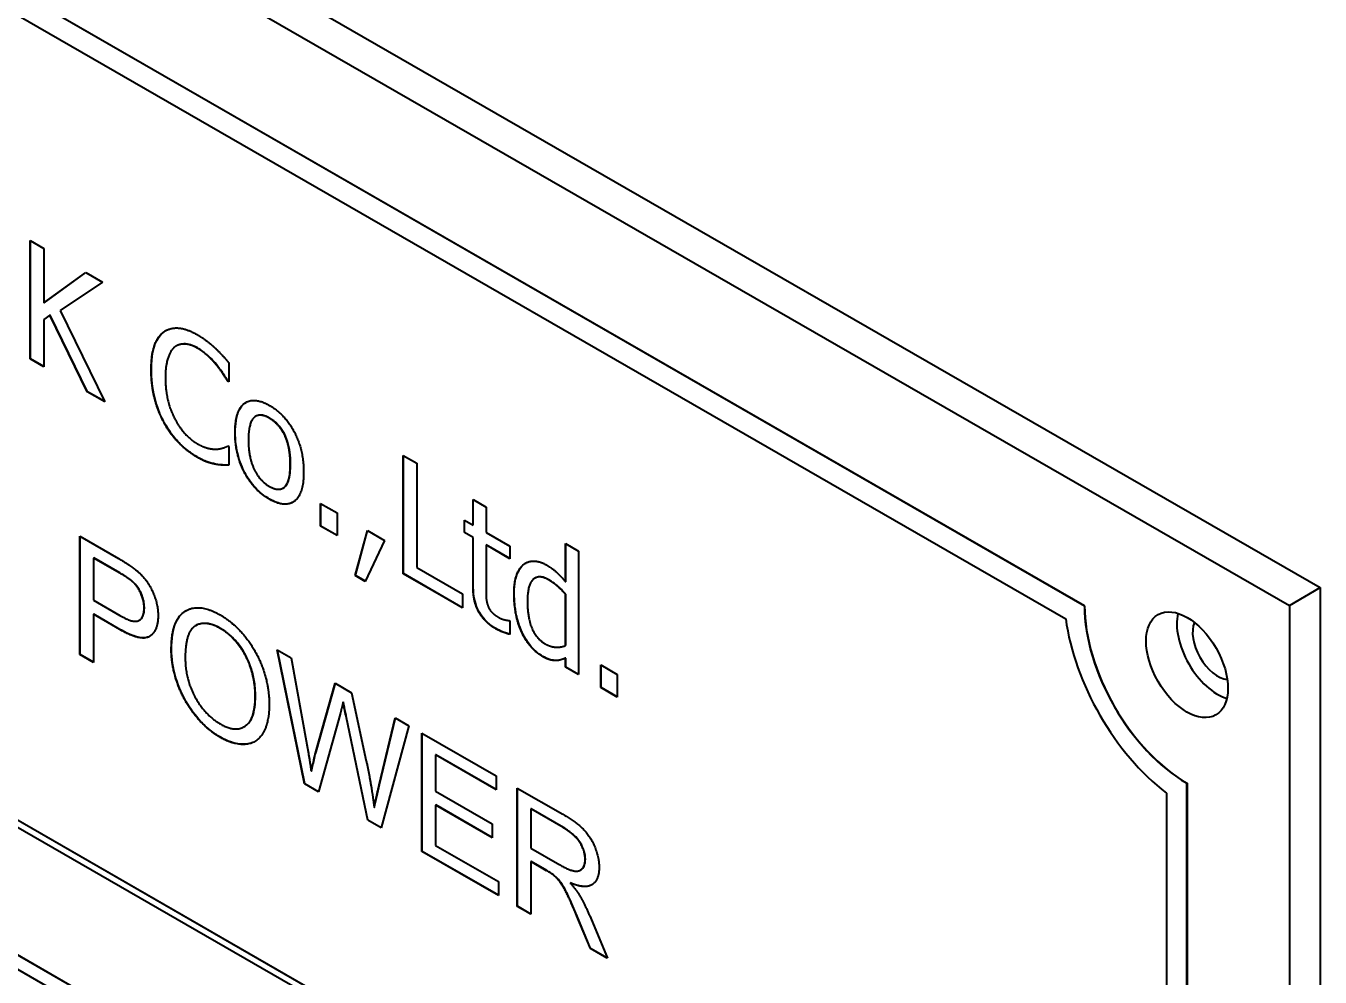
# Model space of a CAD drawing. Header units: millimetres. Extents: x 0 to 4756, y 0 to 3364.
# Drawn here: x 3960.18 to 3982.53, y 2678.25 to 2694.67 of the extents above; entities that cross this region are included whole.
import ezdxf

# ---------------------------------------------------------------- set-up
doc = ezdxf.new("R2010")
doc.units = ezdxf.units.MM
doc.header["$LTSCALE"] = 4
doc.layers.add('가시적인 것(ISO)', color=3, linetype='Continuous', lineweight=40)
doc.layers.add('가시적인 좁은 것(ISO)', color=3, linetype='Continuous', lineweight=35)

msp = doc.modelspace()

# ---------------------------------------------------------------- linework, layer by layer
at = {"layer": '가시적인 것(ISO)'}
for p, q in [((3925.9636, 2717.5476), (3982.5322, 2684.9719)), ((3925.4333, 2717.2422), (3982.0019, 2684.6665)), ((3978.4628, 2684.6566), (3928.9653, 2713.1603)), ((3928.9688, 2713.1624), (3978.4663, 2684.6587)), ((3929.2892, 2712.565), (3978.1389, 2684.4344)), ((3960.2586, 2688.9211), (3960.2586, 2690.9649)), ((3960.2586, 2690.9649), (3960.4935, 2690.8297)), ((3960.2621, 2688.9231), (3960.2621, 2690.9629)), ((3960.4935, 2690.8297), (3960.4935, 2689.8905)), ((3960.4935, 2689.8905), (3961.2184, 2690.4122)), ((3960.4971, 2689.8926), (3961.2188, 2690.412)), ((3961.2184, 2690.4122), (3961.5049, 2690.2472)), ((3961.5049, 2690.2472), (3960.7729, 2689.7562)), ((3960.4971, 2689.8926), (3960.4935, 2689.8905)), ((3960.5967, 2689.6771), (3960.4935, 2689.6023)), ((3960.6002, 2689.6791), (3960.5967, 2689.6771)), ((3961.2428, 2688.3543), (3960.5967, 2689.6771)), ((3961.2463, 2688.3564), (3960.6002, 2689.6791)), ((3960.7729, 2689.7562), (3961.5479, 2688.1786)), ((3960.4935, 2689.6023), (3960.4935, 2688.7858)), ((3945.9359, 2689.0805), (3978.4628, 2670.3495)), ((3945.9394, 2689.0826), (3978.4663, 2670.3516)), ((3962.7841, 2689.1473), (3962.7806, 2689.1453)), ((3946.0419, 2688.8968), (3978.3567, 2670.288)), ((3960.2621, 2688.9231), (3960.2586, 2688.9211)), ((3960.4935, 2688.7858), (3960.2586, 2688.9211)), ((3960.4935, 2688.7899), (3960.2621, 2688.9231)), ((3963.6881, 2688.8542), (3963.6881, 2688.5263)), ((3963.673, 2688.539), (3963.6695, 2688.537)), ((3963.6881, 2688.5263), (3963.6695, 2688.537)), ((3963.6881, 2688.5303), (3963.673, 2688.539)), ((3961.2463, 2688.3564), (3961.2428, 2688.3543)), ((3961.5479, 2688.1786), (3961.2428, 2688.3543)), ((3961.5451, 2688.1843), (3961.2463, 2688.3564)), ((3964.1551, 2687.9322), (3964.1515, 2687.9302)), ((3963.6709, 2687.4198), (3963.6703, 2687.4194)), ((3963.6709, 2687.4198), (3963.6881, 2687.4099)), ((3963.6881, 2687.4099), (3963.6881, 2687.0853)), ((3966.6994, 2685.2121), (3966.6994, 2687.256)), ((3966.6994, 2687.256), (3966.9343, 2687.1207)), ((3966.7029, 2685.2141), (3966.7029, 2687.2539)), ((3963.4567, 2687.1067), (3963.4532, 2687.1046)), ((3966.9343, 2687.1207), (3966.9343, 2685.3186)), ((3978.3567, 2668.0806), (3946.0419, 2686.6895)), ((3946.0455, 2686.6915), (3978.3567, 2668.0847)), ((3964.6264, 2686.6922), (3964.6229, 2686.6902)), ((3946.0419, 2686.4442), (3978.3567, 2667.8353)), ((3965.2725, 2686.0338), (3965.2725, 2686.4246)), ((3965.2725, 2686.4246), (3965.5562, 2686.2613)), ((3965.2761, 2686.0358), (3965.2761, 2686.4226)), ((3967.9056, 2686.0512), (3967.9056, 2686.4918)), ((3967.9056, 2686.4918), (3968.129, 2686.3631)), ((3967.9091, 2686.0533), (3967.9091, 2686.4898)), ((3968.129, 2686.3631), (3968.129, 2685.9225)), ((3965.5562, 2686.2613), (3965.5562, 2685.8704)), ((3967.7551, 2685.9242), (3967.7551, 2686.1378)), ((3967.7551, 2686.1378), (3967.9056, 2686.0512)), ((3967.7587, 2685.9262), (3967.7587, 2686.1358)), ((3961.1167, 2683.8163), (3961.1167, 2685.8602)), ((3961.1167, 2685.8602), (3961.7837, 2685.4761)), ((3961.1203, 2683.8184), (3961.1203, 2685.8582)), ((3965.2761, 2686.0358), (3965.2725, 2686.0338)), ((3965.5562, 2685.8704), (3965.2725, 2686.0338)), ((3965.5562, 2685.8745), (3965.2761, 2686.0358)), ((3965.8713, 2685.1804), (3966.0805, 2685.9594)), ((3965.8749, 2685.1825), (3966.0831, 2685.9579)), ((3966.0805, 2685.9594), (3966.377, 2685.7886)), ((3967.7587, 2685.9262), (3967.7551, 2685.9242)), ((3967.9056, 2685.8376), (3967.7551, 2685.9242)), ((3967.9091, 2685.8396), (3967.7587, 2685.9262)), ((3967.9091, 2686.0533), (3967.9056, 2686.0512)), ((3967.9091, 2685.8396), (3967.9056, 2685.8376)), ((3967.9056, 2684.9879), (3967.9056, 2685.8376)), ((3967.9091, 2684.9899), (3967.9091, 2685.8396)), ((3968.129, 2685.9225), (3968.5402, 2685.6858)), ((3966.377, 2685.7886), (3966.0447, 2685.0806)), ((3968.1326, 2685.7109), (3968.129, 2685.7089)), ((3968.129, 2685.7089), (3968.129, 2684.9784)), ((3968.5402, 2685.4721), (3968.129, 2685.7089)), ((3968.5402, 2685.4762), (3968.1326, 2685.7109)), ((3968.5402, 2685.6858), (3968.5402, 2685.4721)), ((3969.5014, 2685.0709), (3969.5014, 2685.7335)), ((3969.5014, 2685.7335), (3969.7249, 2685.6048)), ((3969.505, 2685.073), (3969.505, 2685.7314)), ((3961.3547, 2685.4858), (3961.3512, 2685.4837)), ((3961.3512, 2685.4837), (3961.3512, 2684.7531)), ((3961.8039, 2685.223), (3961.3512, 2685.4837)), ((3961.8074, 2685.2251), (3961.3547, 2685.4858)), ((3969.7249, 2685.6048), (3969.7249, 2683.4698)), ((3965.8749, 2685.1825), (3965.8713, 2685.1804)), ((3966.0447, 2685.0806), (3965.8713, 2685.1804)), ((3966.0462, 2685.0838), (3965.8749, 2685.1825)), ((3966.7029, 2685.2141), (3966.6994, 2685.2121)), ((3967.7236, 2684.6223), (3966.6994, 2685.2121)), ((3967.7236, 2684.6263), (3966.7029, 2685.2141)), ((3966.9343, 2685.3186), (3967.7236, 2684.8641)), ((3968.9773, 2685.1384), (3968.9737, 2685.1364)), ((3969.505, 2685.073), (3969.5014, 2685.0709)), ((3982.0019, 2684.6665), (3982.5322, 2684.9719)), ((3982.5322, 2684.9719), (3982.5322, 2635.9191)), ((3961.3512, 2684.7531), (3961.8079, 2684.4901)), ((3967.7236, 2684.8641), (3967.7236, 2684.6223)), ((3969.505, 2684.8593), (3969.5014, 2684.8573)), ((3969.5014, 2683.9712), (3969.5014, 2684.8573)), ((3969.505, 2683.9732), (3969.505, 2684.8593)), ((3961.3547, 2684.5137), (3961.3512, 2684.5116)), ((3961.8053, 2684.2502), (3961.3512, 2684.5116)), ((3961.3512, 2684.5116), (3961.3512, 2683.6813)), ((3961.8088, 2684.2522), (3961.3547, 2684.5137)), ((3978.4663, 2684.6587), (3978.4628, 2684.6566)), ((3982.0019, 2684.6665), (3982.0019, 2635.6137)), ((3962.1459, 2684.4096), (3962.1423, 2684.4076)), ((3963.1114, 2684.3144), (3963.1079, 2684.3123)), ((3968.5273, 2684.4046), (3968.5402, 2684.3972)), ((3968.5402, 2684.3972), (3968.5402, 2684.1653)), ((3964.9945, 2681.5833), (3964.5256, 2683.8972)), ((3964.5256, 2683.8972), (3964.7655, 2683.759)), ((3964.998, 2681.5853), (3964.5301, 2683.8946)), ((3969.505, 2683.9732), (3969.5014, 2683.9712)), ((3961.1203, 2683.8184), (3961.1167, 2683.8163)), ((3961.3512, 2683.6813), (3961.1167, 2683.8163)), ((3961.3512, 2683.6854), (3961.1203, 2683.8184)), ((3964.7655, 2683.759), (3965.0349, 2682.2641)), ((3969.505, 2683.7562), (3969.5014, 2683.7542)), ((3969.5014, 2683.5985), (3969.5014, 2683.7542)), ((3969.505, 2683.6005), (3969.5014, 2683.5985)), ((3969.505, 2683.6005), (3969.505, 2683.7562)), ((3969.7249, 2683.4739), (3969.505, 2683.6005)), ((3970.1117, 2683.2471), (3970.1117, 2683.638)), ((3970.1117, 2683.638), (3970.3953, 2683.4746)), ((3970.1152, 2683.2491), (3970.1152, 2683.6359)), ((3969.7249, 2683.4698), (3969.5014, 2683.5985)), ((3970.3953, 2683.4746), (3970.3953, 2683.0837)), ((3965.1899, 2682.1344), (3965.5254, 2683.3214)), ((3965.1934, 2682.1364), (3965.5279, 2683.32)), ((3965.5254, 2683.3214), (3965.8083, 2683.1585)), ((3965.8083, 2683.1585), (3966.0616, 2681.9782)), ((3970.1152, 2683.2491), (3970.1117, 2683.2471)), ((3970.3953, 2683.0837), (3970.1117, 2683.2471)), ((3970.3953, 2683.0878), (3970.1152, 2683.2491)), ((3965.665, 2682.999), (3965.6615, 2682.9969)), ((3965.6089, 2682.7873), (3965.2357, 2681.4444)), ((3966.0872, 2680.954), (3965.7181, 2682.7244)), ((3966.0908, 2680.9561), (3965.7216, 2682.7265)), ((3966.2866, 2681.5698), (3966.5629, 2682.724)), ((3966.2902, 2681.5718), (3966.5655, 2682.7224)), ((3966.5629, 2682.724), (3966.7987, 2682.5882)), ((3963.9582, 2682.573), (3963.9546, 2682.571)), ((3966.7987, 2682.5882), (3966.3163, 2680.8221)), ((3967.0223, 2680.4155), (3967.0223, 2682.4594)), ((3967.0223, 2682.4594), (3968.3023, 2681.7223)), ((3967.0259, 2680.4176), (3967.0259, 2682.4574)), ((3967.2603, 2682.085), (3967.2568, 2682.0829)), ((3968.3023, 2681.4808), (3967.2568, 2682.0829)), ((3967.2568, 2682.0829), (3967.2568, 2681.4582)), ((3968.3023, 2681.4849), (3967.2603, 2682.085)), ((3965.1139, 2681.8037), (3965.1104, 2681.8016)), ((3968.3023, 2681.7223), (3968.3023, 2681.4808)), ((3980.2341, 2681.5968), (3980.2306, 2681.5948)), ((3980.2306, 2640.7174), (3980.2306, 2681.5948)), ((3980.2341, 2681.5968), (3980.2341, 2640.7194)), ((3964.998, 2681.5853), (3964.9945, 2681.5833)), ((3965.2357, 2681.4444), (3964.9945, 2681.5833)), ((3965.2367, 2681.4479), (3964.998, 2681.5853)), ((3967.2568, 2681.4582), (3968.2363, 2680.8942)), ((3968.6688, 2679.4674), (3968.6688, 2681.5112)), ((3968.6688, 2681.5112), (3969.453, 2681.0597)), ((3968.6724, 2679.4694), (3968.6724, 2681.5092)), ((3979.877, 2681.4239), (3979.877, 2641.2955)), ((3966.2026, 2681.1767), (3966.1991, 2681.1747)), ((3967.2603, 2681.2188), (3967.2568, 2681.2168)), ((3967.2568, 2681.2168), (3967.2568, 2680.522)), ((3968.2363, 2680.6527), (3967.2568, 2681.2168)), ((3968.2363, 2680.6568), (3967.2603, 2681.2188)), ((3968.9068, 2681.1524), (3968.9033, 2681.1504)), ((3968.9033, 2681.1504), (3968.9033, 2680.4743)), ((3969.4624, 2680.8284), (3968.9033, 2681.1504)), ((3969.466, 2680.8304), (3968.9068, 2681.1524)), ((3966.0908, 2680.9561), (3966.0872, 2680.954)), ((3966.3163, 2680.8221), (3966.0872, 2680.954)), ((3966.3173, 2680.8256), (3966.0908, 2680.9561)), ((3968.2363, 2680.8942), (3968.2363, 2680.6527)), ((3967.2568, 2680.522), (3968.3428, 2679.8966)), ((3968.9033, 2680.4743), (3969.4058, 2680.1848)), ((3967.0259, 2680.4176), (3967.0223, 2680.4155)), ((3968.3428, 2679.6551), (3967.0223, 2680.4155)), ((3968.3428, 2679.6592), (3967.0259, 2680.4176)), ((3968.9068, 2680.2426), (3968.9033, 2680.2406)), ((3969.1741, 2680.0846), (3968.9033, 2680.2406)), ((3968.9033, 2680.2406), (3968.9033, 2679.3324)), ((3969.1776, 2680.0867), (3968.9068, 2680.2426)), ((3969.7632, 2680.0952), (3969.7596, 2680.0932)), ((3968.3428, 2679.8966), (3968.3428, 2679.6551)), ((3969.3083, 2680.0021), (3969.3048, 2680)), ((3969.5886, 2679.8718), (3969.585, 2679.8698)), ((3968.6724, 2679.4694), (3968.6688, 2679.4674)), ((3968.9033, 2679.3324), (3968.6688, 2679.4674)), ((3968.9033, 2679.3364), (3968.6724, 2679.4694)), ((3969.9327, 2678.7396), (3969.6982, 2679.2999)), ((3969.9362, 2678.7416), (3969.7018, 2679.3019)), ((3969.9192, 2679.3035), (3970.2251, 2678.5712)), ((3969.9362, 2678.7416), (3969.9327, 2678.7396)), ((3970.2251, 2678.5712), (3969.9327, 2678.7396)), ((3970.2228, 2678.5766), (3969.9362, 2678.7416))]:
    msp.add_line(p, q, dxfattribs=at)
for centre, major_axis, start_param, end_param in [((3980.2306, 2683.6386), (-1.2476, 2.1665), 0.7873319, 2.3581282), ((3980.2341, 2683.6407), (1.2476, -2.1665), 3.9289245, 5.4997209), ((3980.7644, 2683.9461), (0.499, -0.8666), 3.6993769, 5.7254011), ((3980.2306, 2683.6386), (1.4971, -2.5998), 4.0963726, 5.3322728), ((3980.7644, 2683.9461), (-0.3068, 0.5327), 0.393111, 2.7484817)]:
    msp.add_ellipse(centre, major_axis=major_axis, ratio=0.5780931, start_param=start_param, end_param=end_param, dxfattribs=at)
msp.add_ellipse((3980.2341, 2683.6407), major_axis=(-0.499, 0.8666), ratio=0.5780931, dxfattribs=at)
for points, degree in [([(3962.5679, 2689.39), (3962.6739, 2689.4664), (3962.9633, 2689.4439), (3963.1423, 2689.3408)], 2), ([(3962.5714, 2689.392), (3962.5807, 2689.3987), (3962.5902, 2689.4049), (3962.6001, 2689.4107)], 3), ([(3962.3473, 2688.7386), (3962.3473, 2688.9953), (3962.4604, 2689.3111), (3962.5679, 2689.39)], 2), ([(3963.1423, 2689.3408), (3963.2311, 2689.2896), (3963.3873, 2689.1699), (3963.4532, 2689.1087)], 2), ([(3962.7498, 2689.1246), (3962.6753, 2689.0631), (3962.5922, 2688.7946), (3962.5922, 2688.5975)], 2), ([(3963.1409, 2689.1097), (3963.0277, 2689.1749), (3962.8257, 2689.1835), (3962.7498, 2689.1246)], 2), ([(3963.4704, 2688.8222), (3963.4031, 2688.9041), (3963.244, 2689.0503), (3963.1409, 2689.1097)], 2), ([(3963.4532, 2689.1087), (3963.5105, 2689.0542), (3963.6294, 2688.9245), (3963.6881, 2688.8542)], 2), ([(3963.6695, 2688.537), (3963.638, 2688.5883), (3963.5406, 2688.7371), (3963.4704, 2688.8222)], 2), ([(3962.5693, 2687.8223), (3962.4633, 2688.0159), (3962.3473, 2688.4802), (3962.3473, 2688.7386)], 2), ([(3962.5922, 2688.5975), (3962.5922, 2688.3872), (3962.6796, 2688.0337), (3962.7555, 2687.8857)], 2), ([(3963.7956, 2687.6511), (3963.7956, 2688.0354), (3964.1222, 2688.273), (3964.3886, 2688.1195)], 2), ([(3964.3886, 2688.1195), (3964.658, 2687.9644), (3964.9803, 2687.3548), (3964.9803, 2686.9689)], 2), ([(3962.7555, 2687.8857), (3962.83, 2687.7417), (3963.0292, 2687.5244), (3963.1409, 2687.46)], 2), ([(3964.3886, 2687.8976), (3964.2153, 2687.9974), (3964.0262, 2687.8165), (3964.0262, 2687.5183)], 2), ([(3964.7497, 2687.1017), (3964.7497, 2687.3999), (3964.562, 2687.7978), (3964.3886, 2687.8976)], 2), ([(3963.138, 2687.2265), (3962.9661, 2687.3255), (3962.6753, 2687.6271), (3962.5693, 2687.8223)], 2), ([(3964.3886, 2686.4997), (3964.1122, 2686.6589), (3963.7956, 2687.2768), (3963.7956, 2687.6511)], 2), ([(3963.1409, 2687.46), (3963.2426, 2687.4015), (3963.4159, 2687.3596), (3963.4833, 2687.3639)], 2), ([(3963.4833, 2687.3639), (3963.5477, 2687.3698), (3963.6437, 2687.404), (3963.6709, 2687.4198)], 2), ([(3964.0262, 2687.5183), (3964.0262, 2687.2285), (3964.2153, 2686.8214), (3964.3886, 2686.7216)], 2), ([(3963.4532, 2687.1046), (3963.3758, 2687.1194), (3963.244, 2687.1654), (3963.138, 2687.2265)], 2), ([(3963.6881, 2687.0853), (3963.6294, 2687.0876), (3963.5263, 2687.0891), (3963.4532, 2687.1046)], 2), ([(3964.3886, 2686.7216), (3964.5606, 2686.6226), (3964.7497, 2686.8069), (3964.7497, 2687.1017)], 2), ([(3964.9803, 2686.9689), (3964.9803, 2686.5813), (3964.658, 2686.3446), (3964.3886, 2686.4997)], 2), ([(3961.7837, 2685.4761), (3961.9602, 2685.3745), (3962.0532, 2685.3007)], 2), ([(3968.7823, 2685.3758), (3968.8553, 2685.4331), (3969.0602, 2685.4294), (3969.1734, 2685.3642)], 2), ([(3968.7858, 2685.3778), (3968.795, 2685.385), (3968.8046, 2685.3915), (3968.8145, 2685.3973)], 3), ([(3962.0222, 2685.0786), (3961.9629, 2685.1315), (3961.8039, 2685.223)], 2), ([(3962.0532, 2685.3007), (3962.1839, 2685.2005), (3962.359, 2684.9594), (3962.4668, 2684.6434), (3962.4668, 2684.4908)], 2), ([(3968.6132, 2684.8652), (3968.6132, 2685.0673), (3968.7035, 2685.3102), (3968.7823, 2685.3758)], 2), ([(3969.1734, 2685.3642), (3969.2722, 2685.3073), (3969.4198, 2685.171), (3969.5014, 2685.0709)], 2), ([(3962.2256, 2684.6219), (3962.2256, 2684.7496), (3962.1138, 2684.9978), (3962.0222, 2685.0786)], 2), ([(3968.2923, 2684.2649), (3968.1104, 2684.3697), (3967.9056, 2684.7278), (3967.9056, 2684.9879)], 2), ([(3968.129, 2684.9784), (3968.129, 2684.8625), (3968.1362, 2684.7308), (3968.1606, 2684.6622)], 2), ([(3969.2106, 2685.1059), (3969.0387, 2685.2049), (3968.8439, 2685.019), (3968.8439, 2684.7374)], 2), ([(3969.5014, 2684.8573), (3969.4183, 2684.9515), (3969.2865, 2685.0622), (3969.2106, 2685.1059)], 2), ([(3968.7493, 2684.1939), (3968.6849, 2684.3321), (3968.6132, 2684.6714), (3968.6132, 2684.8652)], 2), ([(3968.8439, 2684.7374), (3968.8439, 2684.4658), (3968.9929, 2684.0934), (3969.1576, 2683.9986)], 2), ([(3961.8079, 2684.4901), (3962.0357, 2684.359), (3962.2256, 2684.4443), (3962.2256, 2684.6219)], 2), ([(3962.6945, 2683.9032), (3962.6945, 2684.4126), (3963.1675, 2684.7151), (3963.5407, 2684.5002)], 2), ([(3963.5407, 2684.5002), (3963.7859, 2684.359), (3964.1793, 2683.8613), (3964.3855, 2683.2597), (3964.3855, 2682.9528)], 2), ([(3968.1606, 2684.6622), (3968.1806, 2684.6026), (3968.2709, 2684.5026), (3968.3482, 2684.458)], 2), ([(3962.4668, 2684.4908), (3962.4668, 2684.2306), (3962.1798, 2684.0345), (3961.8053, 2684.2502)], 2), ([(3963.542, 2684.2673), (3963.2941, 2684.4101), (3962.9357, 2684.2223), (3962.9357, 2683.7612)], 2), ([(3968.3482, 2684.458), (3968.4027, 2684.4267), (3968.5044, 2684.4062), (3968.5273, 2684.4046)], 2), ([(3964.1443, 2683.0948), (3964.1443, 2683.3441), (3963.9988, 2683.8002), (3963.7172, 2684.1664), (3963.542, 2684.2673)], 2), ([(3968.5402, 2684.1653), (3968.4771, 2684.1817), (3968.3482, 2684.2328), (3968.2923, 2684.2649)], 2), ([(3969.106, 2683.7831), (3968.9972, 2683.8458), (3968.8138, 2684.0558), (3968.7493, 2684.1939)], 2), ([(3963.5407, 2682.3862), (3963.2901, 2682.5305), (3962.8966, 2683.0359), (3962.6945, 2683.6337), (3962.6945, 2683.9032)], 2), ([(3969.1576, 2683.9986), (3969.245, 2683.9482), (3969.4226, 2683.9387), (3969.5014, 2683.9712)], 2), ([(3962.9357, 2683.7612), (3962.9357, 2683.392), (3963.2793, 2682.7688), (3963.5393, 2682.6191)], 2), ([(3969.3224, 2683.7132), (3969.2751, 2683.7139), (3969.1734, 2683.7443), (3969.106, 2683.7831)], 2), ([(3969.5014, 2683.7542), (3969.4498, 2683.7342), (3969.3739, 2683.7117), (3969.3224, 2683.7132)], 2), ([(3963.5393, 2682.6191), (3963.8034, 2682.467), (3964.1443, 2682.6991), (3964.1443, 2683.0948)], 2), ([(3964.3855, 2682.9528), (3964.3855, 2682.6428), (3964.1686, 2682.277), (3963.7697, 2682.2543), (3963.5407, 2682.3862)], 2), ([(3965.6615, 2682.9969), (3965.6318, 2682.8738), (3965.6089, 2682.7873)], 2), ([(3965.7181, 2682.7244), (3965.6695, 2682.9471), (3965.6615, 2682.9969)], 2), ([(3965.0349, 2682.2641), (3965.078, 2682.029), (3965.1104, 2681.8016)], 2), ([(3965.1104, 2681.8016), (3965.1778, 2682.0915), (3965.1899, 2682.1344)], 2), ([(3966.0616, 2681.9782), (3966.1546, 2681.5399), (3966.1991, 2681.1747)], 2), ([(3966.1991, 2681.1747), (3966.2328, 2681.35), (3966.2866, 2681.5698)], 2), ([(3969.453, 2681.0597), (3969.6888, 2680.9239), (3969.9354, 2680.6713), (3970.0822, 2680.3079), (3970.0822, 2680.1396)], 2), ([(3969.841, 2680.2785), (3969.841, 2680.4234), (3969.6591, 2680.7151), (3969.4624, 2680.8284)], 2), ([(3969.4058, 2680.1848), (3969.5662, 2680.0925), (3969.7467, 2680.0649), (3969.841, 2680.1804), (3969.841, 2680.2785)], 2), ([(3969.3048, 2680), (3969.2644, 2680.0326), (3969.1741, 2680.0846)], 2), ([(3970.0822, 2680.1396), (3970.0822, 2679.9215), (3969.8384, 2679.7644), (3969.585, 2679.8698)], 2), ([(3969.6982, 2679.2999), (3969.5958, 2679.5427), (3969.4638, 2679.8134), (3969.3587, 2679.9534), (3969.3048, 2680)], 2), ([(3969.585, 2679.8698), (3969.6767, 2679.7656), (3969.7252, 2679.6878)], 2), ([(3969.7252, 2679.6878), (3969.8276, 2679.5198), (3969.9192, 2679.3035)], 2)]:
    msp.add_open_spline(points, degree=degree, dxfattribs=at)
for points, knots in [([(3962.3508, 2688.7406), (3962.3508, 2688.9766), (3962.3866, 2689.1017), (3962.4494, 2689.2652), (3962.5012, 2689.3405), (3962.5714, 2689.392)], [-0.15589909, -0.15589909, -0.15589909, -0.15589909, -0.09000871, -0.09000871, 0, 0, 0, 0]), ([(3963.1444, 2689.1117), (3963.1043, 2689.1349), (3963.0646, 2689.1526), (3962.9808, 2689.178), (3962.9433, 2689.1818), (3962.8653, 2689.1811), (3962.8222, 2689.1692), (3962.7841, 2689.1473)], [-0.111508123, -0.111508123, -0.111508123, -0.111508123, -0.087083349, -0.087083349, -0.059076463, -0.059076463, -0.012886421, -0.012886421, -0.012886421, -0.012886421]), ([(3963.4739, 2688.8243), (3963.4108, 2688.901), (3963.3554, 2688.9532), (3963.2685, 2689.0331), (3963.2055, 2689.0766), (3963.1444, 2689.1117)], [-0.076887097, -0.076887097, -0.076887097, -0.076887097, -0.051825259, -0.051825259, 0, 0, 0, 0]), ([(3962.5728, 2687.8244), (3962.5365, 2687.8907), (3962.5054, 2687.9586), (3962.4449, 2688.1156), (3962.4227, 2688.1944), (3962.3662, 2688.4205), (3962.3508, 2688.5868), (3962.3508, 2688.7406)], [-0.17873536, -0.17873536, -0.17873536, -0.17873536, -0.14982098, -0.14982098, -0.1129183, -0.1129183, 0, 0, 0, 0]), ([(3963.673, 2688.539), (3963.647, 2688.5814), (3963.62, 2688.6232), (3963.5566, 2688.7201), (3963.515, 2688.7745), (3963.4739, 2688.8243)], [-0.069612591, -0.069612591, -0.069612591, -0.069612591, -0.039763593, -0.039763593, 0, 0, 0, 0]), ([(3963.7991, 2687.6532), (3963.7991, 2687.7923), (3963.8152, 2687.9264), (3963.8848, 2688.0772), (3963.9213, 2688.1338), (3963.9856, 2688.1714)], [-0.36629171, -0.36629171, -0.36629171, -0.36629171, -0.20612787, -0.20612787, -0.12818159, -0.12818159, -0.12818159, -0.12818159]), ([(3964.3922, 2687.8996), (3964.3631, 2687.9164), (3964.334, 2687.9301), (3964.2794, 2687.9477), (3964.2541, 2687.9522), (3964.2021, 2687.9517), (3964.1771, 2687.9449), (3964.1551, 2687.9322)], [-0.26853171, -0.26853171, -0.26853171, -0.26853171, -0.22663793, -0.22663793, -0.18795289, -0.18795289, -0.14253572, -0.14253572, -0.14253572, -0.14253572]), ([(3964.7532, 2687.1038), (3964.7532, 2687.171), (3964.7496, 2687.2425), (3964.7319, 2687.3733), (3964.7193, 2687.4354), (3964.6787, 2687.5637), (3964.6538, 2687.6162), (3964.6, 2687.709), (3964.5678, 2687.7524), (3964.4871, 2687.8368), (3964.4398, 2687.8722), (3964.3922, 2687.8996)], [-0.16779125, -0.16779125, -0.16779125, -0.16779125, -0.13312315, -0.13312315, -0.10473238, -0.10473238, -0.0738939, -0.0738939, -0.04039998, -0.04039998, 0, 0, 0, 0]), ([(3963.1416, 2687.2285), (3963.0794, 2687.2643), (3963.0176, 2687.3065), (3962.8989, 2687.4033), (3962.842, 2687.4572), (3962.7062, 2687.6083), (3962.6343, 2687.7111), (3962.5728, 2687.8244)], [-0.17941073, -0.17941073, -0.17941073, -0.17941073, -0.12708312, -0.12708312, -0.07734006, -0.07734006, 0, 0, 0, 0]), ([(3964.3922, 2686.5017), (3964.3482, 2686.5271), (3964.3041, 2686.5566), (3964.2208, 2686.623), (3964.1818, 2686.6589), (3964.0825, 2686.7661), (3964.0283, 2686.8414), (3963.939, 2687.0008), (3963.8914, 2687.1024), (3963.814, 2687.3771), (3963.7991, 2687.5208), (3963.7991, 2687.6532)], [-0.38842463, -0.38842463, -0.38842463, -0.38842463, -0.32850653, -0.32850653, -0.27299216, -0.27299216, -0.18105037, -0.18105037, -0.09715739, -0.09715739, 0, 0, 0, 0]), ([(3963.4567, 2687.1067), (3963.4098, 2687.1156), (3963.362, 2687.1275), (3963.263, 2687.1621), (3963.2011, 2687.1943), (3963.1416, 2687.2285)], [-0.09903769, -0.09903769, -0.09903769, -0.09903769, -0.050485936, -0.050485936, 0, 0, 0, 0]), ([(3963.6881, 2687.0875), (3963.6524, 2687.0889), (3963.6168, 2687.0899), (3963.5422, 2687.0909), (3963.4982, 2687.0978), (3963.4567, 2687.1067)], [-0.070196379, -0.070196379, -0.070196379, -0.070196379, -0.036843177, -0.036843177, 0, 0, 0, 0]), ([(3964.6264, 2686.6922), (3964.6324, 2686.6956), (3964.6381, 2686.6995), (3964.6721, 2686.7257), (3964.6976, 2686.7603), (3964.7448, 2686.8972), (3964.7532, 2687.0024), (3964.7532, 2687.1038)], [-0.13666872, -0.13666872, -0.13666872, -0.13666872, -0.12653113, -0.12653113, -0.07437258, -0.07437258, 0, 0, 0, 0]), ([(3964.7957, 2686.4475), (3964.7471, 2686.4201), (3964.6914, 2686.4091), (3964.5532, 2686.4233), (3964.4731, 2686.4551), (3964.3922, 2686.5017)], [-0.12665954, -0.12665954, -0.12665954, -0.12665954, -0.06869129, -0.06869129, 0, 0, 0, 0]), ([(3962.0257, 2685.0807), (3962.0023, 2685.1016), (3961.9706, 2685.124), (3961.8987, 2685.1715), (3961.8501, 2685.2005), (3961.8074, 2685.2251)], [-0.060822008, -0.060822008, -0.060822008, -0.060822008, -0.036218983, -0.036218983, 0, 0, 0, 0]), ([(3968.6168, 2684.8673), (3968.6168, 2685.0567), (3968.6465, 2685.1494), (3968.6907, 2685.2682), (3968.7311, 2685.3322), (3968.7858, 2685.3778)], [-0.11233697, -0.11233697, -0.11233697, -0.11233697, -0.07321087, -0.07321087, 0, 0, 0, 0]), ([(3962.2292, 2684.6239), (3962.2292, 2684.6605), (3962.2257, 2684.6989), (3962.2102, 2684.7764), (3962.1988, 2684.8142), (3962.1724, 2684.8791), (3962.1513, 2684.9266), (3962.0894, 2685.0171), (3962.0589, 2685.0514), (3962.0257, 2685.0807)], [-0.17533641, -0.17533641, -0.17533641, -0.17533641, -0.11899461, -0.11899461, -0.06618206, -0.06618206, -0.02915608, -0.02915608, 0, 0, 0, 0]), ([(3968.2959, 2684.267), (3968.2573, 2684.2892), (3968.2185, 2684.3156), (3968.1471, 2684.3756), (3968.1146, 2684.408), (3968.0446, 2684.4933), (3968.018, 2684.5381), (3967.9735, 2684.6215), (3967.9533, 2684.6769), (3967.9164, 2684.8207), (3967.9091, 2684.9099), (3967.9091, 2684.9899)], [-0.1479923, -0.1479923, -0.1479923, -0.1479923, -0.13078299, -0.13078299, -0.11533427, -0.11533427, -0.09505004, -0.09505004, -0.0586951, -0.0586951, 0, 0, 0, 0]), ([(3969.2141, 2685.1079), (3969.1867, 2685.1238), (3969.1592, 2685.1367), (3969.1073, 2685.1539), (3969.0831, 2685.1585), (3969.0289, 2685.1595), (3969.0015, 2685.1524), (3968.9773, 2685.1384)], [-0.162097783, -0.162097783, -0.162097783, -0.162097783, -0.146405367, -0.146405367, -0.131765813, -0.131765813, -0.11205544, -0.11205544, -0.11205544, -0.11205544]), ([(3969.505, 2684.8593), (3969.4585, 2684.912), (3969.4064, 2684.9665), (3969.3292, 2685.0313), (3969.2823, 2685.0687), (3969.2141, 2685.1079)], [-0.16701126, -0.16701126, -0.16701126, -0.16701126, -0.05785174, -0.05785174, 0, 0, 0, 0]), ([(3968.7529, 2684.1959), (3968.6977, 2684.3141), (3968.6687, 2684.4277), (3968.6261, 2684.6292), (3968.6168, 2684.753), (3968.6168, 2684.8673)], [-0.13473837, -0.13473837, -0.13473837, -0.13473837, -0.08385429, -0.08385429, 0, 0, 0, 0]), ([(3962.1459, 2684.4096), (3962.1466, 2684.41), (3962.1473, 2684.4104), (3962.1731, 2684.4259), (3962.1921, 2684.4492), (3962.2227, 2684.52), (3962.2292, 2684.5702), (3962.2292, 2684.6239)], [-0.070658011, -0.070658011, -0.070658011, -0.070658011, -0.069823538, -0.069823538, -0.039428554, -0.039428554, 0, 0, 0, 0]), ([(3962.6981, 2683.9052), (3962.6981, 2684.0816), (3962.7193, 2684.2484), (3962.8275, 2684.4845), (3962.8917, 2684.5413), (3962.9489, 2684.5747)], [-0.33632938, -0.33632938, -0.33632938, -0.33632938, -0.25521358, -0.25521358, -0.18768795, -0.18768795, -0.18768795, -0.18768795]), ([(3963.5456, 2684.2693), (3963.4861, 2684.3036), (3963.4274, 2684.3289), (3963.3145, 2684.3565), (3963.2625, 2684.359), (3963.1888, 2684.3463), (3963.149, 2684.3367), (3963.1114, 2684.3144)], [-0.3998177, -0.3998177, -0.3998177, -0.3998177, -0.30646312, -0.30646312, -0.21565204, -0.21565204, -0.16868452, -0.16868452, -0.16868452, -0.16868452]), ([(3962.3146, 2684.1276), (3962.2996, 2684.1191), (3962.2888, 2684.1154), (3962.2384, 2684.0987), (3962.1821, 2684.102), (3962.025, 2684.138), (3961.9122, 2684.1927), (3961.8088, 2684.2522)], [-0.14188604, -0.14188604, -0.14188604, -0.14188604, -0.13869154, -0.13869154, -0.08775112, -0.08775112, 0, 0, 0, 0]), ([(3964.1478, 2683.0968), (3964.1478, 2683.1734), (3964.1427, 2683.2534), (3964.1193, 2683.4104), (3964.1023, 2683.4868), (3964.0554, 2683.6376), (3964.0192, 2683.7341), (3963.8969, 2683.9476), (3963.8293, 2684.0293), (3963.7034, 2684.1624), (3963.6257, 2684.2232), (3963.5456, 2684.2693)], [-0.26344411, -0.26344411, -0.26344411, -0.26344411, -0.21000073, -0.21000073, -0.16150308, -0.16150308, -0.11572745, -0.11572745, -0.06797651, -0.06797651, 0, 0, 0, 0]), ([(3968.5402, 2684.1683), (3968.4864, 2684.1825), (3968.4433, 2684.1986), (3968.3766, 2684.225), (3968.336, 2684.2439), (3968.2959, 2684.267)], [-0.057262614, -0.057262614, -0.057262614, -0.057262614, -0.034001968, -0.034001968, 0, 0, 0, 0]), ([(3969.1096, 2683.7852), (3969.0685, 2683.8088), (3969.0279, 2683.8378), (3968.9497, 2683.9069), (3968.9128, 2683.946), (3968.829, 2684.0525), (3968.7874, 2684.122), (3968.7529, 2684.1959)], [-0.11764779, -0.11764779, -0.11764779, -0.11764779, -0.08296211, -0.08296211, -0.04934341, -0.04934341, 0, 0, 0, 0]), ([(3963.5442, 2682.3882), (3963.4842, 2682.4228), (3963.4243, 2682.4633), (3963.309, 2682.5556), (3963.2543, 2682.6062), (3963.109, 2682.7614), (3963.0228, 2682.8774), (3962.8862, 2683.1131), (3962.8247, 2683.2464), (3962.7234, 2683.585), (3962.6981, 2683.7495), (3962.6981, 2683.9052)], [-0.48089242, -0.48089242, -0.48089242, -0.48089242, -0.40982223, -0.40982223, -0.34186561, -0.34186561, -0.22295026, -0.22295026, -0.11429127, -0.11429127, 0, 0, 0, 0]), ([(3969.3259, 2683.7152), (3969.2812, 2683.7159), (3969.2449, 2683.726), (3969.1897, 2683.7425), (3969.1486, 2683.7627), (3969.1096, 2683.7852)], [-0.048107514, -0.048107514, -0.048107514, -0.048107514, -0.033132302, -0.033132302, 0, 0, 0, 0]), ([(3969.505, 2683.7562), (3969.4756, 2683.7448), (3969.4459, 2683.734), (3969.3879, 2683.7168), (3969.3571, 2683.7143), (3969.3259, 2683.7152)], [-0.061682896, -0.061682896, -0.061682896, -0.061682896, -0.029269341, -0.029269341, 0, 0, 0, 0]), ([(3963.9582, 2682.573), (3963.9617, 2682.5751), (3963.9653, 2682.5772), (3964.0038, 2682.6016), (3964.0546, 2682.6438), (3964.1337, 2682.8376), (3964.1478, 2682.9651), (3964.1478, 2683.0968)], [-0.19690143, -0.19690143, -0.19690143, -0.19690143, -0.18782545, -0.18782545, -0.0966866, -0.0966866, 0, 0, 0, 0]), ([(3965.7216, 2682.7265), (3965.7096, 2682.7816), (3965.6947, 2682.8503), (3965.6764, 2682.9384), (3965.6684, 2682.9781), (3965.665, 2682.999)], [-0.038398978, -0.038398978, -0.038398978, -0.038398978, -0.014156348, -0.014156348, 0, 0, 0, 0]), ([(3964.1358, 2682.3138), (3964.1001, 2682.2936), (3964.0197, 2682.257), (3963.7773, 2682.2794), (3963.6629, 2682.3199), (3963.5442, 2682.3882)], [-0.22293556, -0.22293556, -0.22293556, -0.22293556, -0.10072301, -0.10072301, 0, 0, 0, 0]), ([(3965.1139, 2681.8037), (3965.1298, 2681.8721), (3965.1509, 2681.9625), (3965.1747, 2682.0619), (3965.1879, 2682.1169), (3965.1934, 2682.1364)], [-0.057134398, -0.057134398, -0.057134398, -0.057134398, -0.017299089, -0.017299089, 0, 0, 0, 0]), ([(3966.2026, 2681.1767), (3966.2146, 2681.2392), (3966.2278, 2681.302), (3966.2568, 2681.433), (3966.2733, 2681.5032), (3966.2902, 2681.5718)], [-0.11116182, -0.11116182, -0.11116182, -0.11116182, -0.0592651, -0.0592651, 0, 0, 0, 0]), ([(3969.8446, 2680.2805), (3969.8446, 2680.3105), (3969.8417, 2680.3419), (3969.8287, 2680.4058), (3969.8192, 2680.4372), (3969.7862, 2680.5186), (3969.7629, 2680.5567), (3969.7227, 2680.6201), (3969.6887, 2680.6593), (3969.5941, 2680.7497), (3969.5277, 2680.7949), (3969.466, 2680.8304)], [-0.11448376, -0.11448376, -0.11448376, -0.11448376, -0.10569607, -0.10569607, -0.09733662, -0.09733662, -0.08423212, -0.08423212, -0.0523625, -0.0523625, 0, 0, 0, 0]), ([(3969.7632, 2680.0952), (3969.7943, 2680.1131), (3969.8122, 2680.1427), (3969.8374, 2680.1977), (3969.8446, 2680.2362), (3969.8446, 2680.2805)], [-0.05527544, -0.05527544, -0.05527544, -0.05527544, -0.032549892, -0.032549892, 0, 0, 0, 0]), ([(3969.3083, 2680.0021), (3969.292, 2680.0152), (3969.2719, 2680.0288), (3969.2303, 2680.0558), (3969.2027, 2680.0722), (3969.1776, 2680.0867)], [-0.035257923, -0.035257923, -0.035257923, -0.035257923, -0.021282147, -0.021282147, 0, 0, 0, 0]), ([(3969.7018, 2679.3019), (3969.5909, 2679.5647), (3969.5361, 2679.6762), (3969.4811, 2679.7828), (3969.4507, 2679.8361), (3969.4052, 2679.8988), (3969.3642, 2679.9538), (3969.3083, 2680.0021)], [-0.24855738, -0.24855738, -0.24855738, -0.24855738, -0.1485097, -0.1485097, -0.04884177, -0.04884177, 0, 0, 0, 0]), ([(3969.954, 2679.8393), (3969.9228, 2679.8219), (3969.8878, 2679.8132), (3969.7689, 2679.8087), (3969.6773, 2679.8349), (3969.5886, 2679.8718)], [-0.11398299, -0.11398299, -0.11398299, -0.11398299, -0.07600096, -0.07600096, 0, 0, 0, 0])]:
    msp.add_open_spline(points, degree=3, knots=knots, dxfattribs=at)
at = {"layer": '가시적인 좁은 것(ISO)'}
for p, q in [((3962.5714, 2689.392), (3962.5679, 2689.39)), ((3963.1444, 2689.1117), (3963.1409, 2689.1097)), ((3962.3508, 2688.7406), (3962.3473, 2688.7386)), ((3963.4739, 2688.8243), (3963.4704, 2688.8222)), ((3964.3922, 2687.8996), (3964.3886, 2687.8976)), ((3962.5728, 2687.8244), (3962.5693, 2687.8223)), ((3963.7991, 2687.6532), (3963.7956, 2687.6511)), ((3963.1416, 2687.2285), (3963.138, 2687.2265)), ((3964.7532, 2687.1038), (3964.7497, 2687.1017)), ((3964.3922, 2686.5017), (3964.3886, 2686.4997)), ((3961.8074, 2685.2251), (3961.8039, 2685.223)), ((3968.7858, 2685.3778), (3968.7823, 2685.3758)), ((3962.0257, 2685.0807), (3962.0222, 2685.0786)), ((3967.9091, 2684.9899), (3967.9056, 2684.9879)), ((3969.2141, 2685.1079), (3969.2106, 2685.1059)), ((3968.6168, 2684.8673), (3968.6132, 2684.8652)), ((3962.2292, 2684.6239), (3962.2256, 2684.6219)), ((3961.8088, 2684.2522), (3961.8053, 2684.2502)), ((3963.5456, 2684.2693), (3963.542, 2684.2673)), ((3968.2959, 2684.267), (3968.2923, 2684.2649)), ((3968.7529, 2684.1959), (3968.7493, 2684.1939)), ((3962.6981, 2683.9052), (3962.6945, 2683.9032)), ((3969.1096, 2683.7852), (3969.106, 2683.7831)), ((3969.3259, 2683.7152), (3969.3224, 2683.7132)), ((3964.1478, 2683.0968), (3964.1443, 2683.0948)), ((3965.7216, 2682.7265), (3965.7181, 2682.7244)), ((3963.5442, 2682.3882), (3963.5407, 2682.3862)), ((3965.1934, 2682.1364), (3965.1899, 2682.1344)), ((3966.2902, 2681.5718), (3966.2866, 2681.5698)), ((3969.466, 2680.8304), (3969.4624, 2680.8284)), ((3969.8446, 2680.2805), (3969.841, 2680.2785)), ((3969.1776, 2680.0867), (3969.1741, 2680.0846)), ((3969.7018, 2679.3019), (3969.6982, 2679.2999))]:
    msp.add_line(p, q, dxfattribs=at)

doc.saveas('drawing.dxf')
